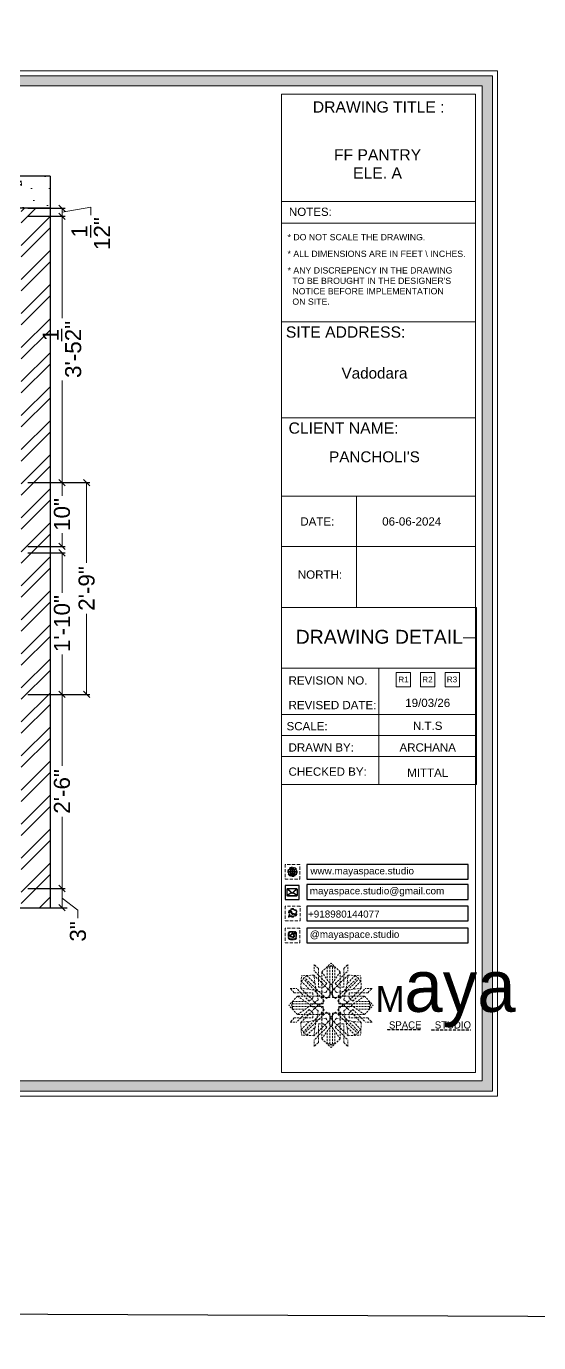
# Model space of a CAD drawing. Header units: millimetres. Extents: x 56222 to 3066687, y -650199 to -121287.
# Drawn here: x 134797.9 to 134877.7, y -184675.3 to -184470.2 of the extents above; entities that cross this region are included whole.
import ezdxf
from ezdxf.enums import TextEntityAlignment as Align

# ---------------------------------------------------------------- set-up
doc = ezdxf.new("R2010")
doc.units = ezdxf.units.MM
doc.header["$MEASUREMENT"] = 0
doc.header["$PDMODE"] = 35
doc.linetypes.add('CENTER', pattern=[2, 1.25, -0.25, 0.25, -0.25])
doc.linetypes.add('DASHEDX2', pattern=[1.5, 1, -0.5])
doc.layers.get('Defpoints').update_dxf_attribs({"color": 220})
doc.layers.add('AR HATCH-7', color=7, linetype='Continuous')
for name, color, linetype, lineweight in [('COLUMN', 1, 'Continuous', 30), ('dim05', 1, 'Continuous', 13), ('Dimension', 10, 'DASHEDX2', 20), ('NAME PLATE', 7, 'Continuous', 25), ('SECTION ( SLAB PLine )', 104, 'Continuous', 30), ('TILE', 14, 'Continuous', 9), ('wall', 7, 'Continuous', 30), ('XX~SLAB ( BEAM )~ ( DIM )', 7, 'Continuous', 9)]:
    doc.layers.add(name, color=color, linetype=linetype, lineweight=lineweight)
doc.styles.add('Arial', font='arial.ttf')
doc.styles.get("Standard").update_dxf_attribs({"font": 'arial.ttf', "height": 2.5})
doc.dimstyles.new('ISO-25', dxfattribs={"dimtxt": 2.5, "dimasz": 1, "dimexe": 0.5, "dimexo": 1, "dimtad": 0, "dimdec": 1, "dimlunit": 4, "dimtxsty": 'Standard', "dimblk": 'OBLIQUE', "dimcen": 2.5, "dimclrd": 1, "dimclre": 1, "dimclrt": 5, "dimadec": 0, "dimazin": 0, "dimtfac": 1, "dimtdec": 1, "dimtmove": 0, "dimatfit": 3, "dimfxl": 1, "dimlwd": -1, "dimarcsym": 0})

# ---------------------------------------------------------------- blocks, each defined once
blk = doc.blocks.new('FSFSF')
at = {"color": 42, "lineweight": 5, "true_color": 0xe0ac11}
for p, q in [((28600.03, 143.51), (28600.03, 140.16)), ((28602.15, 141.41), (28600.03, 143.51)), ((28602.15, 141.41), (28602.15, 131.95)), ((28603.86, 139.69), (28608.58, 144.08)), ((28607.9, 142.22), (28606.58, 142.22)), ((28606.58, 142.22), (28606.58, 135.84)), ((28607.9, 142.22), (28608.58, 142.85)), ((28607.9, 142.22), (28607.9, 126.58)), ((28613.31, 139.69), (28608.58, 144.08)), ((28609.27, 142.22), (28608.59, 142.85)), ((28609.27, 142.22), (28609.27, 126.58)), ((28609.27, 142.22), (28610.59, 142.22)), ((28610.59, 142.22), (28610.59, 135.84)), ((28615.02, 141.41), (28617.14, 143.51)), ((28615.02, 141.41), (28615.02, 131.95)), ((28617.14, 143.51), (28617.14, 140.16)), ((28593.19, 131.45), (28593.54, 137.71)), ((28593.39, 135), (28594.56, 136.12)), ((28593.39, 135), (28597.6, 130.78)), ((28599.8, 138.06), (28593.54, 137.71)), ((28595.12, 136.69), (28594.53, 136.69)), ((28594.56, 136.12), (28594.56, 136.71)), ((28605.17, 124.98), (28594.56, 136.12)), ((28596.24, 137.86), (28595.12, 136.69)), ((28606.27, 126.08), (28595.12, 136.69)), ((28596.24, 137.86), (28600.47, 133.65)), ((28601.03, 130), (28599.8, 138.06)), ((28599.8, 138.05), (28608.58, 129.56)), ((28606.47, 133.76), (28600.03, 140.16)), ((28603.86, 126.58), (28603.86, 139.69)), ((28603.86, 139.69), (28608.58, 133.02)), ((28613.31, 139.69), (28608.59, 133.02)), ((28617.37, 138.05), (28608.59, 129.56)), ((28610.7, 133.76), (28617.14, 140.16)), ((28610.9, 126.08), (28622.05, 136.69)), ((28612.02, 124.98), (28622.62, 136.12)), ((28613.31, 126.58), (28613.31, 139.69)), ((28616.14, 130), (28617.37, 138.06)), ((28620.93, 137.86), (28616.7, 133.65)), ((28617.37, 138.06), (28623.63, 137.71)), ((28623.8, 135), (28619.59, 130.78)), ((28620.93, 137.86), (28622.05, 136.69)), ((28622.05, 136.69), (28622.64, 136.69)), ((28622.62, 136.12), (28622.62, 136.71)), ((28623.8, 135), (28622.62, 136.12)), ((28624, 131.45), (28623.65, 137.71)), ((28591.56, 127.39), (28587.17, 122.66)), ((28587.73, 131.22), (28591.08, 131.22)), ((28589.84, 129.1), (28587.73, 131.22)), ((28589.84, 129.1), (28599.29, 129.1)), ((28597.49, 124.78), (28591.08, 131.22)), ((28604.66, 127.39), (28591.56, 127.39)), ((28591.56, 127.39), (28598.23, 122.67)), ((28593.19, 131.45), (28601.69, 122.67)), ((28601.25, 130.22), (28593.19, 131.45)), ((28599.29, 126.5), (28599.29, 129.1)), ((28605.86, 129.18), (28601.03, 130)), ((28602.07, 125.39), (28601.25, 130.22)), ((28604.75, 131.95), (28602.15, 131.95)), ((28603.68, 126.54), (28603.68, 127.39)), ((28604.71, 127.57), (28603.86, 127.57)), ((28604.66, 123.35), (28604.66, 127.39)), ((28604.7, 126.58), (28604.71, 127.57)), ((28606.47, 133.76), (28604.75, 131.95)), ((28605.86, 129.18), (28608.58, 133.02)), ((28606.27, 126.08), (28608.58, 128.27)), ((28607.9, 128.92), (28608.58, 129.56)), ((28607.9, 128.92), (28608.58, 128.27)), ((28611.31, 129.18), (28608.59, 133.02)), ((28609.27, 128.92), (28608.59, 129.56)), ((28609.27, 128.92), (28608.59, 128.27)), ((28610.9, 126.08), (28608.59, 128.27)), ((28610.7, 133.76), (28612.42, 131.95)), ((28611.31, 129.18), (28616.14, 130)), ((28612.42, 131.95), (28615.02, 131.95)), ((28612.46, 126.58), (28612.46, 127.57)), ((28612.46, 127.57), (28613.31, 127.57)), ((28612.52, 123.35), (28612.52, 127.39)), ((28612.52, 127.39), (28625.63, 127.39)), ((28613.51, 126.54), (28613.51, 127.39)), ((28615.12, 125.39), (28615.94, 130.22)), ((28623.99, 131.45), (28615.5, 122.67)), ((28615.94, 130.22), (28624, 131.45)), ((28627.34, 129.1), (28617.89, 129.1)), ((28617.89, 126.5), (28617.89, 129.1)), ((28625.63, 127.39), (28618.96, 122.67)), ((28619.7, 124.78), (28626.1, 131.22)), ((28625.63, 127.39), (28630.02, 122.66)), ((28629.45, 131.22), (28626.1, 131.22)), ((28627.34, 129.1), (28629.45, 131.22)), ((28591.56, 117.94), (28587.17, 122.66)), ((28589.03, 123.35), (28588.4, 122.67)), ((28589.03, 121.98), (28588.4, 122.65)), ((28589.03, 123.35), (28589.03, 124.67)), ((28589.03, 124.67), (28595.4, 124.67)), ((28589.03, 123.35), (28604.66, 123.35)), ((28589.03, 121.98), (28604.66, 121.98)), ((28589.03, 121.98), (28589.03, 120.66)), ((28589.03, 120.66), (28595.4, 120.66)), ((28591.56, 117.94), (28598.23, 122.65)), ((28593.19, 113.88), (28601.69, 122.65)), ((28597.49, 124.78), (28599.29, 126.5)), ((28602.07, 125.39), (28598.23, 122.67)), ((28602.07, 119.94), (28598.23, 122.65)), ((28602.33, 123.35), (28601.69, 122.67)), ((28602.33, 121.98), (28601.69, 122.65)), ((28602.33, 123.35), (28602.97, 122.67)), ((28602.33, 121.98), (28602.97, 122.65)), ((28605.17, 124.98), (28602.97, 122.67)), ((28605.17, 120.35), (28602.97, 122.65)), ((28604.66, 126.54), (28603.68, 126.54)), ((28607.9, 126.58), (28603.86, 126.58)), ((28604.66, 121.98), (28604.66, 117.94)), ((28609.27, 126.58), (28613.31, 126.58)), ((28612.02, 124.98), (28614.21, 122.67)), ((28612.02, 120.35), (28614.21, 122.65)), ((28612.52, 126.54), (28613.51, 126.54)), ((28628.16, 123.35), (28612.52, 123.35)), ((28612.52, 121.98), (28612.52, 117.94)), ((28628.16, 121.98), (28612.52, 121.98)), ((28614.85, 123.35), (28614.21, 122.67)), ((28614.85, 121.98), (28614.21, 122.65)), ((28614.85, 123.35), (28615.5, 122.67)), ((28614.85, 121.98), (28615.5, 122.65)), ((28615.12, 125.39), (28618.96, 122.67)), ((28615.12, 119.94), (28618.96, 122.65)), ((28623.99, 113.88), (28615.5, 122.65)), ((28619.7, 124.78), (28617.89, 126.5)), ((28625.63, 117.94), (28618.96, 122.65)), ((28628.16, 124.67), (28621.78, 124.67)), ((28628.16, 120.66), (28621.78, 120.66)), ((28625.63, 117.94), (28630.02, 122.66)), ((28628.16, 123.35), (28628.16, 124.67)), ((28628.16, 123.35), (28628.78, 122.67)), ((28628.16, 121.98), (28628.78, 122.65)), ((28628.16, 121.98), (28628.16, 120.66)), ((28589.84, 116.23), (28587.73, 114.11)), ((28587.73, 114.11), (28591.08, 114.11)), ((28589.84, 116.23), (28599.29, 116.23)), ((28597.49, 120.54), (28591.08, 114.11)), ((28604.66, 117.94), (28591.56, 117.94)), ((28601.25, 115.1), (28593.19, 113.87)), ((28593.39, 110.32), (28597.6, 114.55)), ((28605.17, 120.35), (28594.56, 109.2)), ((28606.27, 119.15), (28595.12, 108.54)), ((28597.49, 120.54), (28599.29, 118.83)), ((28599.29, 118.83), (28599.29, 116.23)), ((28599.8, 107.17), (28608.58, 115.67)), ((28601.03, 115.23), (28599.8, 107.17)), ((28605.86, 116.05), (28601.03, 115.23)), ((28602.07, 119.94), (28601.25, 115.1)), ((28604.66, 118.78), (28603.68, 118.78)), ((28603.68, 118.78), (28603.68, 117.94)), ((28607.9, 118.65), (28603.86, 118.65)), ((28603.86, 118.65), (28603.86, 105.54)), ((28604.71, 117.66), (28603.86, 117.66)), ((28604.7, 118.65), (28604.71, 117.66)), ((28605.86, 116.05), (28608.58, 112.21)), ((28606.27, 119.15), (28608.58, 116.96)), ((28607.9, 103.01), (28607.9, 118.65)), ((28607.9, 116.31), (28608.58, 116.96)), ((28607.9, 116.31), (28608.58, 115.67)), ((28610.9, 119.15), (28608.59, 116.96)), ((28609.27, 116.31), (28608.59, 116.96)), ((28609.27, 116.31), (28608.59, 115.67)), ((28611.31, 116.05), (28608.59, 112.21)), ((28617.37, 107.17), (28608.59, 115.67)), ((28609.27, 118.65), (28613.31, 118.65)), ((28609.27, 103.01), (28609.27, 118.65)), ((28610.9, 119.15), (28622.05, 108.54)), ((28611.31, 116.05), (28616.14, 115.23)), ((28612.02, 120.35), (28622.62, 109.2)), ((28612.46, 118.65), (28612.46, 117.66)), ((28612.46, 117.66), (28613.31, 117.66)), ((28612.52, 118.78), (28613.51, 118.78)), ((28612.52, 117.94), (28625.63, 117.94)), ((28613.31, 118.65), (28613.31, 105.54)), ((28613.51, 118.78), (28613.51, 117.94)), ((28615.12, 119.94), (28615.94, 115.1)), ((28615.94, 115.1), (28624, 113.87)), ((28616.14, 115.23), (28617.37, 107.17)), ((28619.7, 120.54), (28617.89, 118.83)), ((28617.89, 118.83), (28617.89, 116.23)), ((28627.34, 116.23), (28617.89, 116.23)), ((28623.8, 110.32), (28619.59, 114.55)), ((28619.7, 120.54), (28626.1, 114.11)), ((28629.45, 114.11), (28626.1, 114.11)), ((28627.34, 116.23), (28629.45, 114.11)), ((28593.19, 113.87), (28593.54, 107.62)), ((28593.39, 110.32), (28594.56, 109.2)), ((28599.8, 107.17), (28593.54, 107.52)), ((28595.12, 108.54), (28594.53, 108.54)), ((28594.56, 109.2), (28594.56, 108.61)), ((28596.24, 107.37), (28595.12, 108.54)), ((28596.24, 107.37), (28600.47, 111.58)), ((28606.47, 111.47), (28600.03, 105.07)), ((28602.15, 103.82), (28602.15, 113.27)), ((28604.75, 113.27), (28602.15, 113.27)), ((28603.86, 105.54), (28608.58, 112.21)), ((28606.47, 111.47), (28604.75, 113.27)), ((28606.58, 103.01), (28606.58, 109.38)), ((28613.31, 105.54), (28608.59, 112.21)), ((28610.59, 103.01), (28610.59, 109.38)), ((28610.7, 111.47), (28612.42, 113.27)), ((28610.7, 111.47), (28617.14, 105.07)), ((28612.42, 113.27), (28615.02, 113.27)), ((28615.02, 103.82), (28615.02, 113.27)), ((28620.93, 107.37), (28616.7, 111.58)), ((28617.37, 107.17), (28623.63, 107.52)), ((28620.93, 107.37), (28622.05, 108.54)), ((28622.05, 108.54), (28622.64, 108.54)), ((28623.8, 110.32), (28622.62, 109.2)), ((28622.62, 109.2), (28622.62, 108.61)), ((28624, 113.87), (28623.65, 107.62)), ((28600.03, 101.71), (28600.03, 105.07)), ((28602.15, 103.82), (28600.03, 101.71)), ((28603.86, 105.54), (28608.58, 101.15)), ((28607.9, 103.01), (28606.58, 103.01)), ((28607.9, 103.01), (28608.58, 102.38)), ((28613.31, 105.54), (28608.58, 101.15)), ((28609.27, 103.01), (28608.59, 102.38)), ((28609.27, 103.01), (28610.59, 103.01)), ((28615.02, 103.82), (28617.14, 101.71)), ((28617.14, 101.71), (28617.14, 105.07))]:
    blk.add_line(p, q, dxfattribs=at)
blk = doc.blocks.new('hgwg')
at = {"layer": 'Dimension', "true_color": 0xd39e00}
h = blk.add_hatch(color=42, dxfattribs=at)
h.dxf.hatch_style = 1
h.paths.add_polyline_path([(27505.71, 45.05), (27494.27, 45.05), (27494.27, 44.9), (27505.71, 44.9)])
h = blk.add_hatch(color=42, dxfattribs=at)
h.dxf.hatch_style = 1
h.paths.add_polyline_path([(27523.3, 44.9), (27509.68, 44.9), (27509.68, 44.75), (27523.3, 44.75)])
at = {"layer": 'Dimension', "color": 42, "true_color": 0xd39e00}
for p, q in [((27494.27, 45.05), (27505.71, 45.05)), ((27494.27, 44.9), (27494.27, 45.05)), ((27494.27, 44.9), (27505.71, 44.9)), ((27505.71, 45.05), (27505.71, 44.9)), ((27509.68, 44.9), (27523.3, 44.9)), ((27509.68, 44.9), (27509.68, 44.75)), ((27509.68, 44.75), (27523.3, 44.75)), ((27523.3, 44.75), (27523.3, 44.9))]:
    blk.add_line(p, q, dxfattribs=at)
at = {"layer": 'Dimension', "color": 42, "true_color": 0xd39e00, "attachment_point": 1}
for s, width, insert, char_height in [('{\\fCinzel|b0|i0|c0|p2;\\H1.5x;M\\fAmsterdam One|b0|i0|c0|p2;\\H2x;aya}', 85.3277, (27490.17, 69.17), 6), ('{\\fCinzel|b0|i0|c0|p0;SPACE     STUDIO}', 66.129, (27494.83, 47.86), 2.5)]:
    blk.add_mtext_dynamic_manual_height_columns(s, width=width, gutter_width=30, heights=[0], dxfattribs=dict(at, insert=insert, char_height=char_height))
blk = doc.blocks.new('QEGW4TG')
at = {"layer": 'Dimension', "true_color": 0x000000}
h = blk.add_hatch(color=18, dxfattribs=at)
h.dxf.hatch_style = 1
h.paths.add_polyline_path([(1.19, 1.98), (1.03, 1.3, 0.550912), (1.11, 1.23), (1.75, 1.39, 6.344125)])
h.paths.add_polyline_path([(1.81, 1.7), (1.4, 1.6), (1.5, 2.03, -9.071339)], flags=16)
h.paths.add_polyline_path([(1.75, 2.69, -0.387513), (1.89, 3.19, -0.360742), (2.01, 3.18), (2.17, 2.86, -0.071517), (2.06, 2.73, 0.321676), (2.05, 2.65, 0.122183), (2.53, 2.25, 0.066047), (2.69, 1.93, 0.375674), (3.11, 2.16, 0.526753), (3.03, 2.29), (2.79, 2.37, 0.273721), (2.69, 2.34, 0.040749), (2.63, 2.27, -2.427977), (2.45, 2, -0.190785)], flags=0)
h = blk.add_hatch(color=18, dxfattribs=at)
h.dxf.hatch_style = 1
h.paths.add_polyline_path([(2.69, 2.34, 0.040749), (2.63, 2.27, -0.441282), (2.53, 2.25, -0.11828), (2.06, 2.64, -0.441282), (2.07, 2.74, 0.040749), (2.13, 2.81, 0.290083), (2.14, 2.92), (2.01, 3.18, 0.316231), (1.91, 3.2, 0.190337), (1.73, 3, 0.170513), (1.72, 2.74, 0.252784), (2.69, 1.93, 0.170513), (2.95, 1.97, 0.190337), (3.11, 2.18, 0.466684), (3.03, 2.29), (2.79, 2.37, 0.273721)])
for p, q in [((1.19, 1.98), (1.03, 1.3)), ((1.1, 1.23), (1.75, 1.39)), ((1.5, 2.03), (1.4, 1.6)), ((1.4, 1.6), (1.81, 1.7)), ((2.01, 3.18), (2.14, 2.92)), ((3.07, 2.28), (2.8, 2.36))]:
    blk.add_line(p, q)
blk.add_lwpolyline([(0, 0), (4.68, 0), (4.68, 4.68), (0, 4.68)], close=True)
for centre, radius, start, end in [((1.09, 1.29), 0.0598, 164.8483, 282.1458), ((2.39, 2.56), 1.34, 241.4727, 205.6422), ((2.39, 2.56), 1.04, 235.9962, 210.8333), ((2.09, 2.87), 0.39, 159.7007, 198.4072), ((2.96, 3.23), 1.33, 201.4218, 258.1669), ((2.07, 2.87), 0.364, 118.9685, 159.3648), ((1.94, 3.12), 0.0896, 41.8985, 123.1344), ((2.11, 2.68), 0.066, 135.9932, 224.8892), ((1.67, 3.16), 0.586, 312.4617, 321.8728), ((3.12, 3.42), 1.31, 216.5455, 243.5279), ((2.05, 2.87), 0.104, 320.3924, 28.6971), ((2.57, 2.3), 0.066, 234.2482, 323.1441), ((3.11, 1.94), 0.586, 137.2645, 146.6756), ((2.76, 2.27), 0.104, 70.4402, 138.745), ((2.75, 2.31), 0.39, 260.7301, 299.4366), ((2.76, 2.29), 0.364, 299.7725, 340.1688), ((3.03, 2.2), 0.0896, 336.0029, 57.2388)]:
    blk.add_arc(centre, radius, start, end)
blk = doc.blocks.new('ASGERG')
at = {"layer": 'Dimension', "true_color": 0x000000}
h = blk.add_hatch(color=18, dxfattribs=at)
h.dxf.hatch_style = 1
h.paths.add_polyline_path([(0.99, 1.7, 0.402382), (1.83, 1.03), (2.96, 1.03, 0.426145), (3.66, 1.9), (3.66, 2.99, 0.402382), (2.83, 3.67), (1.69, 3.67, 0.426145), (0.99, 2.79)])
h.paths.add_polyline_path([(1.27, 1.72, 0.402382), (1.8, 1.3), (2.94, 1.3, 0.426145), (3.38, 1.85), (3.38, 2.97, 0.402382), (2.85, 3.4), (1.72, 3.4, 0.426145), (1.27, 2.85)], flags=16)
h.paths.add_polyline_path([(3.02, 2.35, -1), (1.64, 2.35, -1)], flags=0)
h.paths.add_polyline_path([(2.74, 2.35, -1), (1.92, 2.35, -1)], flags=0)
h.paths.add_polyline_path([(3.19, 3.02, -1), (2.86, 3.02, -1)], flags=0)
h.paths.add_polyline_path([(1.64, 2.35, 1), (3.02, 2.35, 1)], flags=0)
h = blk.add_hatch(color=18, dxfattribs=at)
h.dxf.hatch_style = 1
h.paths.add_polyline_path([(1.64, 2.35, 1), (3.02, 2.35, 1)])
h.paths.add_polyline_path([(2.74, 2.35, 1), (1.92, 2.35, 1)], flags=16)
h = blk.add_hatch(color=18, dxfattribs=at)
h.dxf.hatch_style = 1
h.paths.add_polyline_path([(3.19, 3.02, 1), (2.86, 3.02, 1)])
for p, q in [((0.99, 2.99), (0.99, 1.7)), ((1.27, 2.97), (1.27, 1.72)), ((1.69, 3.67), (2.96, 3.67)), ((1.69, 1.03), (2.96, 1.03)), ((2.94, 3.4), (1.72, 3.4)), ((2.94, 1.3), (1.72, 1.3)), ((3.38, 2.97), (3.38, 1.72)), ((3.66, 2.99), (3.66, 1.7))]:
    blk.add_line(p, q)
blk.add_lwpolyline([(0, 0), (4.68, 0), (4.68, 4.68), (0, 4.68)], close=True)
for centre, radius in [((2.33, 2.35), 0.694), ((2.33, 2.35), 0.414), ((3.02, 3.02), 0.168)]:
    blk.add_circle(centre, radius)
for centre, radius, start, end in [((1.76, 2.89), 0.778, 94.8631, 172.8127), ((1.76, 1.8), 0.778, 187.1873, 265.1369), ((1.76, 2.91), 0.491, 94.8631, 172.8127), ((1.76, 1.78), 0.491, 187.1873, 265.1369), ((2.9, 2.91), 0.491, 7.1873, 85.1369), ((2.9, 1.78), 0.491, 274.8631, 352.8127), ((2.89, 2.89), 0.778, 7.1873, 85.1369), ((2.89, 1.8), 0.778, 274.8631, 352.8127)]:
    blk.add_arc(centre, radius, start, end)
blk = doc.blocks.new('DTGWEGEARG')
at = {"layer": 'Dimension', "true_color": 0x000000}
h = blk.add_hatch(color=18, dxfattribs=at)
h.dxf.hatch_style = 1
h.paths.add_polyline_path([(3.83, 2.34, 1), (0.85, 2.34, 1)])
h.paths.add_polyline_path([(2.41, 1.12), (2.41, 1.69, -0.058279), (2.81, 1.63, -0.103353)], flags=16)
h.paths.add_polyline_path([(2.26, 1.13, -0.101741), (1.87, 1.63, -0.057171), (2.26, 1.69)], flags=16)
h.paths.add_polyline_path([(2.17, 1.01, -0.105795), (1.72, 1.58, 0.055205), (1.38, 1.41, 0.169822)], flags=16)
h.paths.add_polyline_path([(3.02, 1.72, 0.081336), (3.13, 2.27), (3.68, 2.27, -0.152069), (3.4, 1.52, 0.05687)], flags=16)
h.paths.add_polyline_path([(2.87, 1.77, 0.061945), (2.41, 1.84), (2.41, 2.27), (2.98, 2.27, -0.081344)], flags=16)
h.paths.add_polyline_path([(2.26, 1.84, 0.060923), (1.8, 1.77, -0.081344), (1.7, 2.27), (2.26, 2.27)], flags=16)
h.paths.add_polyline_path([(1.66, 1.72, 0.05687), (1.28, 1.52, -0.152069), (1, 2.27), (1.55, 2.27, 0.081336)], flags=16)
h.paths.add_polyline_path([(2.98, 2.42), (2.41, 2.42), (2.41, 2.83, 0.061945), (2.87, 2.91, -0.080009)], flags=16)
h.paths.add_polyline_path([(3.13, 2.42, 0.080116), (3.02, 2.96, 0.127778), (2.51, 3.67, -0.36029), (3.68, 2.42)], flags=16)
h.paths.add_polyline_path([(2.26, 2.42), (1.7, 2.42, -0.080009), (1.8, 2.91, 0.060923), (2.26, 2.84)], flags=16)
h.paths.add_polyline_path([(1.55, 2.42), (1, 2.42, -0.150466), (1.28, 3.16, 0.05687), (1.66, 2.96, 0.080116)], flags=16)
h.paths.add_polyline_path([(2.41, 2.98), (2.41, 3.56, -0.103353), (2.81, 3.05, -0.058279)], flags=16)
h.paths.add_polyline_path([(2.26, 2.99, -0.057171), (1.87, 3.05, -0.101741), (2.26, 3.55)], flags=16)
h.paths.add_polyline_path([(1.72, 3.1, -0.055205), (1.38, 3.27, -0.169822), (2.17, 3.67, 0.105795)], flags=16)
blk.add_lwpolyline([(0, 0), (4.68, 0), (4.68, 4.68), (0, 4.68)], close=True)
at = {"layer": 'Dimension', "color": 18, "true_color": 0x000000}
for p, q in [((1, 2.42), (1.55, 2.42)), ((1, 2.27), (1.55, 2.27)), ((1.7, 2.42), (2.26, 2.42)), ((1.7, 2.27), (2.26, 2.27)), ((2.26, 3.55), (2.26, 2.99)), ((2.26, 2.84), (2.26, 2.42)), ((2.26, 2.27), (2.26, 1.84)), ((2.26, 1.69), (2.26, 1.13)), ((2.41, 3.56), (2.41, 2.98)), ((2.41, 2.83), (2.41, 2.42)), ((2.41, 2.42), (2.98, 2.42)), ((2.41, 2.27), (2.98, 2.27)), ((2.41, 2.27), (2.41, 1.84)), ((2.41, 1.69), (2.41, 1.12)), ((3.13, 2.42), (3.68, 2.42)), ((3.13, 2.27), (3.68, 2.27))]:
    blk.add_line(p, q, dxfattribs=at)
blk.add_circle((2.34, 2.34), 1.49, dxfattribs=at)
for centre, radius, start, end in [((2.34, 2.34), 1.34, 142.3819, 176.6093), ((2.34, 2.34), 1.34, 183.0315, 217.6181), ((2.34, 4.74), 1.9, 236.1399, 249.1595), ((2.34, -0.06), 1.9, 110.8405, 123.8601), ((2.34, 2.34), 1.34, 97.3549, 135.9073), ((2.34, 4.74), 1.75, 236.7417, 249.3811), ((2.34, -0.06), 1.75, 110.6189, 123.2583), ((2.34, 2.34), 1.34, 224.0927, 262.6451), ((3.28, 2.34), 1.73, 159.0567, 177.3789), ((3.28, 2.34), 1.73, 182.3435, 200.9433), ((3.28, 2.34), 1.58, 158.8325, 177.1302), ((3.28, 2.34), 1.58, 182.5658, 201.1675), ((3.28, 2.34), 1.73, 129.9301, 154.0867), ((3.28, 2.34), 1.73, 205.9133, 230.0699), ((2.34, 4.74), 1.9, 253.6799, 267.6253), ((2.34, -0.06), 1.9, 92.3747, 106.3201), ((3.28, 2.34), 1.58, 130.1073, 153.3446), ((2.34, 4.74), 1.75, 254.3336, 267.422), ((2.34, -0.06), 1.75, 92.578, 105.6664), ((3.28, 2.34), 1.58, 206.6554, 229.8927), ((1.4, 2.34), 1.58, 26.6554, 50.2584), ((2.34, 4.74), 1.75, 272.3248, 285.6664), ((2.34, 4.74), 1.9, 272.1415, 286.3201), ((2.34, -0.06), 1.9, 73.6799, 87.8585), ((2.34, -0.06), 1.75, 74.3336, 87.6752), ((1.4, 2.34), 1.58, 309.7416, 333.3446), ((2.34, 2.34), 1.34, 3.3907, 82.6451), ((1.4, 2.34), 1.73, 25.9133, 50.0699), ((1.4, 2.34), 1.73, 309.9301, 334.0867), ((2.34, 2.34), 1.34, 277.3549, 315.9073), ((1.4, 2.34), 1.58, 2.8698, 21.1675), ((1.4, 2.34), 1.58, 338.8325, 357.4342), ((2.34, 4.74), 1.75, 290.6189, 303.2583), ((2.34, -0.06), 1.75, 56.7417, 69.3811), ((2.34, 4.74), 1.9, 290.8405, 303.8601), ((1.4, 2.34), 1.73, 2.6211, 20.9433), ((1.4, 2.34), 1.73, 339.0567, 357.6565), ((2.34, -0.06), 1.9, 56.1399, 69.1595), ((2.34, 2.34), 1.34, 322.3819, 356.9685)]:
    blk.add_arc(centre, radius, start, end, dxfattribs=at)
blk = doc.blocks.new('_Oblique')
at = {"layer": 'wall', "color": 0, "lineweight": -2}
blk.add_line((-0.5, -0.5), (0.5, 0.5), dxfattribs=at)
blk = doc.blocks.new('*D214')
at = {"layer": 'Defpoints', "color": 0, "lineweight": 30, "transparency": 16777216}
for p in [(134797.11, -184604.53), (134803.46, -184604.53), (134797.11, -184607.53)]:
    blk.add_point(p, dxfattribs=at)
at = {"layer": 'dim05', "color": 1, "linetype": 'Continuous', "lineweight": -2, "transparency": 16777216}
for p, q in [((134798.11, -184604.53), (134803.96, -184604.53)), ((134798.11, -184607.53), (134803.96, -184607.53))]:
    blk.add_line(p, q, dxfattribs=at)
at = {"layer": 'dim05', "color": 1, "linetype": 'Continuous', "transparency": 16777216}
for p, q in [((134803.46, -184607.53), (134803.46, -184604.53)), ((134803.46, -184606.03), (134805.95, -184607.91)), ((134805.95, -184607.91), (134805.95, -184609.16))]:
    blk.add_line(p, q, dxfattribs=at)
at = {"layer": 'dim05', "color": 1, "transparency": 16777216}
for p, rotation in [((134803.46, -184604.53), 90), ((134803.46, -184607.53), 270)]:
    blk.add_blockref('_Oblique', p, dxfattribs=dict(at, rotation=rotation))
at = {"layer": 'dim05', "color": 5, "lineweight": 25, "transparency": 16777216, "insert": (134805.95, -184611.22), "char_height": 2.5, "attachment_point": 5, "rotation": 90, "style": 'Arial'}
blk.add_mtext('3"', dxfattribs=at)
blk = doc.blocks.new('*D215')
at = {"layer": 'Defpoints', "color": 0, "lineweight": 30, "transparency": 16777216}
for p in [(134797.11, -184574.28), (134803.46, -184574.28), (134797.11, -184604.53)]:
    blk.add_point(p, dxfattribs=at)
at = {"layer": 'dim05', "color": 1, "linetype": 'Continuous', "lineweight": -2, "transparency": 16777216}
for p, q in [((134798.11, -184574.28), (134803.96, -184574.28)), ((134798.11, -184604.53), (134803.96, -184604.53))]:
    blk.add_line(p, q, dxfattribs=at)
at = {"layer": 'dim05', "color": 1, "linetype": 'Continuous', "transparency": 16777216}
for p, q in [((134803.46, -184574.28), (134803.46, -184585.43)), ((134803.46, -184604.53), (134803.46, -184593.37))]:
    blk.add_line(p, q, dxfattribs=at)
at = {"layer": 'dim05', "color": 1, "transparency": 16777216}
for p, rotation in [((134803.46, -184574.28), 90), ((134803.46, -184604.53), 270)]:
    blk.add_blockref('_Oblique', p, dxfattribs=dict(at, rotation=rotation))
at = {"layer": 'dim05', "color": 5, "lineweight": 25, "transparency": 16777216, "insert": (134803.46, -184589.4), "char_height": 2.5, "attachment_point": 5, "rotation": 90, "style": 'Arial'}
blk.add_mtext('2\'-6"', dxfattribs=at)
blk = doc.blocks.new('*D216')
at = {"layer": 'Defpoints', "color": 0, "lineweight": 30, "transparency": 16777216}
for p in [(134797.11, -184552.22), (134803.46, -184552.22), (134797.11, -184574.28)]:
    blk.add_point(p, dxfattribs=at)
at = {"layer": 'dim05', "color": 1, "linetype": 'Continuous', "lineweight": -2, "transparency": 16777216}
for p, q in [((134798.11, -184552.22), (134803.96, -184552.22)), ((134798.11, -184574.28), (134803.96, -184574.28))]:
    blk.add_line(p, q, dxfattribs=at)
at = {"layer": 'dim05', "color": 1, "linetype": 'Continuous', "transparency": 16777216}
for p, q in [((134803.46, -184552.22), (134803.46, -184558.45)), ((134803.46, -184574.28), (134803.46, -184568.05))]:
    blk.add_line(p, q, dxfattribs=at)
at = {"layer": 'dim05', "color": 1, "transparency": 16777216}
for p, rotation in [((134803.46, -184552.22), 90), ((134803.46, -184574.28), 270)]:
    blk.add_blockref('_Oblique', p, dxfattribs=dict(at, rotation=rotation))
at = {"layer": 'dim05', "color": 5, "lineweight": 25, "transparency": 16777216, "insert": (134803.46, -184563.25), "char_height": 2.5, "attachment_point": 5, "rotation": 90, "style": 'Arial'}
blk.add_mtext('1\'-10"', dxfattribs=at)
blk = doc.blocks.new('*D217')
at = {"layer": 'Defpoints', "color": 0, "lineweight": 30, "transparency": 16777216}
for p in [(134797.11, -184541.28), (134803.46, -184541.28), (134797.11, -184551.22)]:
    blk.add_point(p, dxfattribs=at)
at = {"layer": 'dim05', "color": 1, "linetype": 'Continuous', "lineweight": -2, "transparency": 16777216}
for p, q in [((134798.11, -184541.28), (134803.96, -184541.28)), ((134798.11, -184551.22), (134803.96, -184551.22))]:
    blk.add_line(p, q, dxfattribs=at)
at = {"layer": 'dim05', "color": 1, "linetype": 'Continuous', "transparency": 16777216}
for p, q in [((134803.46, -184541.28), (134803.46, -184543.34)), ((134803.46, -184551.22), (134803.46, -184549.17))]:
    blk.add_line(p, q, dxfattribs=at)
at = {"layer": 'dim05', "color": 1, "transparency": 16777216}
for p, rotation in [((134803.46, -184541.28), 90), ((134803.46, -184551.22), 270)]:
    blk.add_blockref('_Oblique', p, dxfattribs=dict(at, rotation=rotation))
at = {"layer": 'dim05', "color": 5, "lineweight": 25, "transparency": 16777216, "insert": (134803.46, -184546.25), "char_height": 2.5, "attachment_point": 5, "rotation": 90, "style": 'Arial'}
blk.add_mtext('10"', dxfattribs=at)
blk = doc.blocks.new('*D218')
at = {"layer": 'Defpoints', "color": 0, "lineweight": 30, "transparency": 16777216}
for p in [(134797.11, -184499.78), (134803.46, -184499.78), (134797.11, -184541.28)]:
    blk.add_point(p, dxfattribs=at)
at = {"layer": 'dim05', "color": 1, "linetype": 'Continuous', "lineweight": -2, "transparency": 16777216}
for p, q in [((134798.11, -184499.78), (134803.96, -184499.78)), ((134798.11, -184541.28), (134803.96, -184541.28))]:
    blk.add_line(p, q, dxfattribs=at)
at = {"layer": 'dim05', "color": 1, "linetype": 'Continuous', "transparency": 16777216}
for p, q in [((134803.46, -184499.78), (134803.46, -184515.67)), ((134803.46, -184541.28), (134803.46, -184525.39))]:
    blk.add_line(p, q, dxfattribs=at)
at = {"layer": 'dim05', "color": 1, "transparency": 16777216}
for p, rotation in [((134803.46, -184499.78), 90), ((134803.46, -184541.28), 270)]:
    blk.add_blockref('_Oblique', p, dxfattribs=dict(at, rotation=rotation))
at = {"layer": 'dim05', "color": 5, "lineweight": 25, "transparency": 16777216, "insert": (134803.46, -184520.53), "char_height": 2.5, "attachment_point": 5, "rotation": 90, "style": 'Arial'}
blk.add_mtext('3\'-5{\\H1x;\\S1/2;}"', dxfattribs=at)
blk = doc.blocks.new('*D219')
at = {"layer": 'Defpoints', "color": 0, "lineweight": 30, "transparency": 16777216}
for p in [(134797.11, -184498.53), (134803.46, -184498.53), (134797.11, -184499.78)]:
    blk.add_point(p, dxfattribs=at)
at = {"layer": 'dim05', "color": 1, "linetype": 'Continuous', "lineweight": -2, "transparency": 16777216}
for p, q in [((134798.11, -184498.53), (134803.96, -184498.53)), ((134798.11, -184499.78), (134803.96, -184499.78))]:
    blk.add_line(p, q, dxfattribs=at)
at = {"layer": 'dim05', "color": 1, "linetype": 'Continuous', "transparency": 16777216}
for p, q in [((134803.46, -184499.15), (134807.93, -184498.37)), ((134803.46, -184499.78), (134803.46, -184498.53)), ((134807.93, -184498.37), (134807.93, -184499.62))]:
    blk.add_line(p, q, dxfattribs=at)
at = {"layer": 'dim05', "color": 1, "transparency": 16777216}
for p, rotation in [((134803.46, -184498.53), 90), ((134803.46, -184499.78), 270)]:
    blk.add_blockref('_Oblique', p, dxfattribs=dict(at, rotation=rotation))
at = {"layer": 'dim05', "color": 5, "lineweight": 25, "transparency": 16777216, "insert": (134807.93, -184502.48), "char_height": 2.5, "attachment_point": 5, "rotation": 90, "style": 'Arial'}
blk.add_mtext('1{\\H1x;\\S1/2;}"', dxfattribs=at)
blk = doc.blocks.new('*D220')
at = {"layer": 'Defpoints', "color": 0, "lineweight": 30, "transparency": 16777216}
for p in [(134797.11, -184541.28), (134807.3, -184541.28), (134797.11, -184574.28)]:
    blk.add_point(p, dxfattribs=at)
at = {"layer": 'dim05', "color": 1, "linetype": 'Continuous', "lineweight": -2, "transparency": 16777216}
for p, q in [((134798.11, -184541.28), (134807.8, -184541.28)), ((134798.11, -184574.28), (134807.8, -184574.28))]:
    blk.add_line(p, q, dxfattribs=at)
at = {"layer": 'dim05', "color": 1, "linetype": 'Continuous', "transparency": 16777216}
for p, q in [((134807.3, -184541.28), (134807.3, -184553.81)), ((134807.3, -184574.28), (134807.3, -184561.75))]:
    blk.add_line(p, q, dxfattribs=at)
at = {"layer": 'dim05', "color": 1, "transparency": 16777216}
for p, rotation in [((134807.3, -184541.28), 90), ((134807.3, -184574.28), 270)]:
    blk.add_blockref('_Oblique', p, dxfattribs=dict(at, rotation=rotation))
at = {"layer": 'dim05', "color": 5, "lineweight": 25, "transparency": 16777216, "insert": (134807.3, -184557.78), "char_height": 2.5, "attachment_point": 5, "rotation": 90, "style": 'Arial'}
blk.add_mtext('2\'-9"', dxfattribs=at)

msp = doc.modelspace()

# ---------------------------------------------------------------- hatches: boundary and pattern name
at = {"layer": 'AR HATCH-7', "linetype": 'CENTER', "lineweight": 15, "true_color": 0x939598}
h = msp.add_hatch(dxfattribs=at)
h.set_pattern_fill('AR-CONC', color=252, angle=225)
h.set_pattern_definition([(275, (150.609, 1039.392), (-5.51551999, -4.62807079), [0.75, -8.25]), (220, (150.609, 1039.392), (6.29992167, -4.3376815), [0.6, -6.6]), (325.4514445, (150.149, 1039.006), (0.78440164, -8.96575221), [0.63740192, -7.01142112]), (271.1842, (152.023, 1037.978), (-8.71693388, -6.37613776), [1.125, -12.375]), (321.6356355, (151.297, 1037.446), (0.2790007, -13.4971167), [0.9561034, -10.5171376]), (216.184164, (152.023, 1037.978), (0.2790007, -13.4971167), [0.9, -9.9]), (246, (150.962, 1037.624), (-7.06771572, -1.37382476), [0.75, -8.25]), (191, (150.962, 1037.624), (3.40708593, -6.84808435), [0.6, -6.6]), (296.4514447, (150.373, 1037.51), (-3.66062975, -8.22190906), [0.6374019, -7.01142112]), (262.5, (150.6087, 1039.392), (2.267931853, -2.439898176), [0, -6.52, 0, -6.7, 0, -6.625]), (232.5, (150.6087, 1039.392), (0.92872942, -4.6490945), [0, -3.82, 0, -6.37, 0, -2.525]), (192.5, (152.1856, 1040.9688), (-3.934181673, -3.615207618), [0, -2.5, 0, -7.8, 0, -10.35]), (182.5, (152.8927, 1041.676), (-3.41589983, -4.83159807), [0, -3.25, 0, -5.18, 0, -7.35])])
h.paths.add_polyline_path([(134801.61, -184493.53), (134672.61, -184493.53), (134672.61, -184510.53), (134677.11, -184510.53), (134677.11, -184498.53), (134801.61, -184498.53)])
h = msp.add_hatch(dxfattribs=at)
h.set_pattern_fill('ANSI32', color=252, scale=10)
h.set_pattern_definition([(45, (275.1087, 1054.392), (-2.65165043, 2.65165043), []), (45, (276.8765, 1054.392), (-2.65165043, 2.65165043), [])])
h.paths.add_polyline_path([(134801.61, -184498.53), (134797.11, -184498.53), (134797.11, -184607.53), (134801.61, -184607.53)])
at = {"layer": 'Dimension', "linetype": 'Continuous', "true_color": 0xd39e00}
h = msp.add_hatch(color=42, dxfattribs=at)
h.paths.add_polyline_path([(134645.77, -184477.9), (134645.77, -184636.1), (134870.53, -184636.1), (134870.53, -184477.9)])
h.paths.add_polyline_path([(134647.34, -184479.48), (134868.95, -184479.48), (134868.95, -184634.52), (134647.34, -184634.52)], flags=16)
at = {"layer": 'Dimension', "true_color": 0x000000}
h = msp.add_hatch(color=18, dxfattribs=at)
h.dxf.hatch_style = 1
h.paths.add_polyline_path([(134839.97, -184605.71, 0.414214), (134840.14, -184605.54), (134840.14, -184604.7, 0.414214), (134839.97, -184604.54), (134838.64, -184604.54, 0.414214), (134838.48, -184604.7), (134838.48, -184605.54, 0.414214), (134838.64, -184605.71)])
h.paths.add_polyline_path([(134839.43, -184605.2), (134840.05, -184605.61, -0.198912), (134839.97, -184605.64), (134838.64, -184605.64, -0.198912), (134838.57, -184605.61), (134839.18, -184605.2), (134839.31, -184605.32)], flags=16)
h.paths.add_polyline_path([(134839.31, -184605.23), (134838.63, -184604.6, -0.028783), (134838.64, -184604.6), (134839.97, -184604.6, -0.028783), (134839.99, -184604.6)], flags=16)
h.paths.add_polyline_path([(134839.48, -184605.16), (134840.05, -184604.63, -0.202482), (134840.08, -184604.7), (134840.08, -184605.54, -0.043076), (134840.08, -184605.56)], flags=16)
h.paths.add_polyline_path([(134839.14, -184605.16), (134838.54, -184605.56, -0.043076), (134838.54, -184605.54), (134838.54, -184604.7, -0.202482), (134838.57, -184604.63)], flags=16)

# ---------------------------------------------------------------- linework, layer by layer
at = {"color": 18, "true_color": 0x000000}
for points in [[(134841.59, -184603.08), (134866.77, -184603.08), (134866.77, -184600.78), (134841.59, -184600.78)], [(134841.59, -184606.23), (134866.77, -184606.23), (134866.77, -184603.92), (134841.59, -184603.92)], [(134841.6, -184609.58), (134866.77, -184609.58), (134866.77, -184607.28), (134841.6, -184607.28)], [(134841.59, -184613.01), (134866.77, -184613.01), (134866.77, -184610.71), (134841.59, -184610.71)]]:
    msp.add_lwpolyline(points, close=True, dxfattribs=at)
msp.add_lwpolyline([(134838.21, -184606.24), (134840.4, -184606.24), (134840.4, -184604.05), (134838.21, -184604.05)], close=True)
at = {"layer": 'COLUMN'}
msp.add_line((134670.25, -184607.53), (134804.26, -184607.53), dxfattribs=at)
at = {"layer": 'Dimension', "color": 42, "linetype": 'Continuous', "true_color": 0xd39e00}
for p, q in [((134867.88, -184497.46), (134837.68, -184497.46)), ((134867.88, -184500.86), (134837.68, -184500.86)), ((134867.88, -184516.21), (134837.68, -184516.21)), ((134867.88, -184531.18), (134837.68, -184531.18)), ((134867.88, -184543.38), (134837.68, -184543.38)), ((134849.36, -184543.38), (134849.36, -184560.72)), ((134867.88, -184551.23), (134837.68, -184551.23)), ((134868.06, -184560.72), (134837.59, -184560.72)), ((134868.06, -184560.72), (134868.06, -184588.32)), ((134865.96, -184565.45), (134868.06, -184565.45)), ((134837.59, -184570.18), (134868.06, -184570.18)), ((134852.82, -184588.32), (134852.82, -184570.18)), ((134868.06, -184577.44), (134837.59, -184577.44)), ((134868.06, -184580.71), (134837.59, -184580.71)), ((134868.06, -184583.97), (134837.59, -184583.97)), ((134837.59, -184588.32), (134868.06, -184588.32))]:
    msp.add_line(p, q, dxfattribs=at)
at = {"layer": 'Dimension', "color": 18, "linetype": 'Continuous', "true_color": 0x000000}
for p, q in [((134838.48, -184604.7), (134838.48, -184605.54)), ((134838.54, -184604.7), (134838.54, -184605.54)), ((134838.54, -184605.56), (134839.14, -184605.16)), ((134838.57, -184604.63), (134839.14, -184605.16)), ((134838.57, -184605.61), (134839.18, -184605.2)), ((134838.63, -184604.6), (134839.31, -184605.23)), ((134838.64, -184604.54), (134839.97, -184604.54)), ((134838.64, -184604.6), (134839.97, -184604.6)), ((134838.64, -184605.64), (134839.97, -184605.64)), ((134838.64, -184605.71), (134839.97, -184605.71)), ((134839.18, -184605.2), (134839.31, -184605.32)), ((134839.31, -184605.23), (134839.99, -184604.6)), ((134839.31, -184605.32), (134839.43, -184605.2)), ((134840.05, -184605.61), (134839.43, -184605.2)), ((134839.48, -184605.16), (134840.05, -184604.63)), ((134840.08, -184605.56), (134839.48, -184605.16)), ((134840.08, -184604.7), (134840.08, -184605.54)), ((134840.14, -184604.7), (134840.14, -184605.54))]:
    msp.add_line(p, q, dxfattribs=at)
at = {"layer": 'Dimension', "color": 42, "linetype": 'Continuous', "true_color": 0xd39e00}
for points in [[(134644.98, -184477.11), (134871.31, -184477.11), (134871.31, -184636.89), (134644.98, -184636.89)], [(134645.77, -184477.9), (134870.53, -184477.9), (134870.53, -184636.1), (134645.77, -184636.1)], [(134647.34, -184479.48), (134868.95, -184479.48), (134868.95, -184634.52), (134647.34, -184634.52)], [(134855.52, -184570.88), (134857.75, -184570.88), (134857.75, -184573.11), (134855.52, -184573.11)], [(134859.33, -184570.88), (134861.56, -184570.88), (134861.56, -184573.11), (134859.33, -184573.11)], [(134863.14, -184570.88), (134865.37, -184570.88), (134865.37, -184573.11), (134863.14, -184573.11)]]:
    msp.add_lwpolyline(points, close=True, dxfattribs=at)
at = {"layer": 'Dimension', "color": 42, "linetype": 'ByBlock', "true_color": 0xd39e00}
msp.add_lwpolyline([(134837.68, -184633.22), (134837.68, -184480.77), (134867.88, -184480.77), (134867.88, -184633.22)], close=True, dxfattribs=at)
at = {"layer": 'Dimension', "color": 18, "true_color": 0x000000}
for centre, radius, start, end in [((134838.64, -184604.7), 0.167, 90, 180), ((134838.64, -184605.54), 0.167, 180, 270), ((134838.64, -184604.7), 0.105, 134.2135, 180), ((134838.64, -184605.54), 0.105, 180, 189.8662), ((134838.64, -184605.54), 0.105, 225, 270), ((134838.64, -184604.7), 0.105, 90, 96.5948), ((134839.97, -184604.7), 0.167, 0, 90), ((134839.97, -184604.7), 0.105, 83.4052, 90), ((134839.97, -184605.54), 0.167, 270, 0), ((134839.97, -184605.54), 0.105, 270, 315), ((134839.97, -184604.7), 0.105, 0, 45.7865), ((134839.97, -184605.54), 0.105, 350.1338, 0)]:
    msp.add_arc(centre, radius, start, end, dxfattribs=at)
at = {"layer": 'SECTION ( SLAB PLine )', "color": 1}
for p, q in [((134801.61, -184493.53), (134672.61, -184493.53)), ((134801.61, -184493.53), (134801.61, -184498.53)), ((134801.61, -184498.53), (134677.11, -184498.53))]:
    msp.add_line(p, q, dxfattribs=at)
at = {"layer": 'TILE', "color": 3, "lineweight": 30}
msp.add_lwpolyline([(134639.11, -184294.84), (135861, -184299.9), (135861, -184675.3), (134639.11, -184670.24)], close=True, dxfattribs=at)
at = {"layer": 'XX~SLAB ( BEAM )~ ( DIM )', "lineweight": 30}
msp.add_line((134801.61, -184498.53), (134801.61, -184607.53), dxfattribs=at)

# ---------------------------------------------------------------- block references
at = {"layer": 'Dimension', "color": 42, "true_color": 0xd39e00}
for name, p, xscale, yscale, zscale in [('DTGWEGEARG', (134838.22, -184603.08), 0.4920446002369199, 0.4920446002369199, 0.4920446002369199), ('QEGW4TG', (134838.24, -184609.58), 0.4920446002369199, 0.4920446002369199, 0.4920446002369199), ('ASGERG', (134838.22, -184613.01), 0.4920446002369199, 0.4920446002369199, 0.4920446002369199), ('FSFSF', (126087.85, -184660.28), 0.306115340338026, 0.306115340338026, 0.306115340338026), ('hgwg', (122571.73, -184646.61), 0.4467267419446431, 0.4467267419446431, 0.4467267419446431)]:
    msp.add_blockref(name, p, dxfattribs=dict(at, xscale=xscale, yscale=yscale, zscale=zscale))

# ---------------------------------------------------------------- texts
at = {"color": 18, "true_color": 0x000000, "char_height": 1.1002, "attachment_point": 1}
for s, width, gutter_width, insert in [('www.mayaspace.studio', 7.3883, 6.18, (134842.16, -184601.23)), ('mayaspace.studio@gmail.com', 4.6093, 3.86, (134842.07, -184604.34)), ('+918980144077', 17.9743, 3.86, (134841.79, -184607.96)), ('@mayaspace.studio', 4.6093, 3.86, (134842.07, -184611.12))]:
    msp.add_mtext_dynamic_manual_height_columns(s, width=width, gutter_width=gutter_width, heights=[0], dxfattribs=dict(at, insert=insert))
at = {"layer": 'NAME PLATE', "style": 'Arial'}
for s, height, p in [('DRAWING TITLE : ', 1.7521, (134853.14, -184483.63)), ('FF PANTRY', 1.752, (134852.62, -184491.09)), ('ELE. A', 1.752, (134852.62, -184493.91)), ('NOTES:', 1.287, (134842.16, -184499.73)), ('SITE ADDRESS:', 1.7521, (134847.65, -184518.7)), ('Vadodara', 1.694, (134852.15, -184525.07)), ('CLIENT NAME:', 1.7521, (134847.33, -184533.66)), ("PANCHOLI'S", 1.694, (134852.15, -184538.11)), ('DATE:', 1.287, (134843.24, -184547.98)), ('06-06-2024', 1.287, (134857.95, -184547.98)), ('NORTH:', 1.287, (134843.65, -184556.26)), ('DRAWING DETAIL', 2.1661, (134852.9, -184566.39)), ('REVISION NO.', 1.2874, (134844.9, -184572.75)), ('REVISED DATE: ', 1.2874, (134845.85, -184576.59)), ('SCALE:', 1.287, (134841.64, -184579.88)), ('DRAWN BY:', 1.287, (134843.85, -184583.19)), ('ARCHANA', 1.287, (134860.44, -184583.19)), ('CHECKED BY:', 1.2874, (134844.85, -184586.96)), ('MITTAL', 1.287, (134860.44, -184587.13))]:
    msp.add_text(s, height=height, dxfattribs=at).set_placement(p, align=Align.CENTER)
for s, p in [('R1', (134855.86, -184572.42)), ('R2', (134859.59, -184572.42))]:
    msp.add_text(s, height=0.908, dxfattribs=at).set_placement(p)
at = {"layer": 'NAME PLATE', "char_height": 0.9737, "width": 37.6176, "attachment_point": 1, "style": 'Arial'}
for s, insert in [('* DO NOT SCALE THE DRAWING.', (134838.6, -184502.55)), ('* ALL DIMENSIONS ARE IN FEET \\\\ INCHES.', (134838.6, -184505.14)), ("* ANY DISCREPENCY IN THE DRAWING \\P  TO BE BROUGHT IN THE DESIGNER'S\\P  NOTICE BEFORE IMPLEMENTATION \\P  ON SITE.", (134838.6, -184507.73))]:
    msp.add_mtext(s, dxfattribs=dict(at, insert=insert))
at = {"layer": 'NAME PLATE', "lineweight": 0, "attachment_point": 2, "style": 'Arial'}
for s, insert, char_height, width in [('R3', (134864.23, -184571.5), 0.908, 1.7713), ('19/03/26', (134860.44, -184574.96), 1.287, 11.1564), ('N.T.S', (134860.44, -184578.53), 1.287, 2.5126)]:
    msp.add_mtext(s, dxfattribs=dict(at, insert=insert, char_height=char_height, width=width))

# ---------------------------------------------------------------- dimensions: what is measured, and where the dimension line sits
at = {"layer": 'dim05', "color": 27, "lineweight": 25, "true_color": 0x7d5120}
for base, p1, p2, picture, middle in [((134803.45813464, -184498.52790563), (134797.10848519, -184499.77790563), (134797.10848519, -184498.52790563), '*D219', (134807.92915178, -184500.24756545)), ((134803.46, -184604.53), (134797.11, -184607.53), (134797.11, -184604.53), '*D214', (134805.95, -184609.79))]:
    dim = msp.add_linear_dim(base=base, p1=p1, p2=p2, angle=90, dimstyle='ISO-25', override={"dimtxsty": 'Arial', "dimtmove": 1}, dxfattribs=at)
    dim.commit()
    dim.dimension.update_dxf_attribs({"geometry": picture, "text_midpoint": middle, "dimtype": 160})
for base, p1, p2, picture, middle in [((134803.46, -184499.78), (134797.11, -184541.28), (134797.11, -184499.78), '*D218', (134803.46, -184520.53)), ((134803.46, -184541.28), (134797.11, -184551.22), (134797.11, -184541.28), '*D217', (134803.46, -184546.25)), ((134807.3, -184541.28), (134797.11, -184574.28), (134797.11, -184541.28), '*D220', (134807.3, -184557.78)), ((134803.46, -184552.22), (134797.11, -184574.28), (134797.11, -184552.22), '*D216', (134803.46, -184563.25)), ((134803.4581, -184574.2782), (134797.1085, -184604.5279), (134797.1085, -184574.2782), '*D215', (134803.4581, -184589.403))]:
    dim = msp.add_linear_dim(base=base, p1=p1, p2=p2, angle=90, dimstyle='ISO-25', override={"dimtxsty": 'Arial', "dimtmove": 1}, dxfattribs=at)
    dim.commit()
    dim.dimension.update_dxf_attribs({"geometry": picture, "text_midpoint": middle})

doc.saveas('drawing.dxf')
